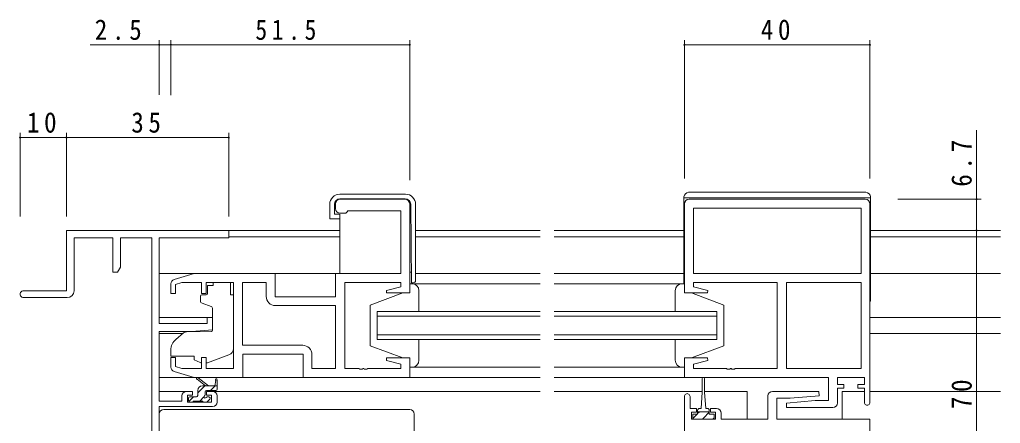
# Model space of a CAD drawing. Units: millimetres, scale not verified. Extents: x -567 to 567, y -403 to 403.
# Drawn here: x -132.8 to 78.6, y 79 to 166.1 of the extents above; entities that cross this region are included whole.
import ezdxf

# ---------------------------------------------------------------- set-up
doc = ezdxf.new("R2010")
doc.units = ezdxf.units.MM
doc.header["$LTSCALE"] = 2
for name, color, linetype, lineweight in [('0-3_YKK_11', 7, 'Continuous', 18), ('0-4_YKK_12', 2, 'Continuous', 18), ('0-5_YKK_13', 4, 'Continuous', 18), ('0-6_YKK_D', 6, 'Continuous', 18)]:
    doc.layers.add(name, color=color, linetype=linetype, lineweight=lineweight)
doc.styles.add('ＭＳ ゴシック', font='')
doc.styles.get('ＭＳ ゴシック').set_extended_font_data('MS Gothic')

msp = doc.modelspace()

# ---------------------------------------------------------------- linework, layer by layer
at = {"layer": '0-3_YKK_11'}
for p, q in [((-49.726, 127.34), (-63.726, 127.34)), ((49.524, 127.34), (11.524, 127.34)), ((-64.726, 126.34), (-64.726, 125.34)), ((-62.226, 124.64), (-62.026, 124.84)), ((-62.026, 124.84), (-50.656, 124.84)), ((-50.656, 124.84), (-50.656, 111.34)), ((-48.726, 107.14), (-48.726, 126.34)), ((10.524, 126.34), (10.524, 107.14)), ((48.594, 125.41), (12.454, 125.41)), ((12.454, 125.41), (12.454, 111.34)), ((48.594, 125.41), (12.454, 125.41)), ((48.594, 111.34), (48.594, 125.41)), ((50.524, 83.54), (50.524, 126.34)), ((-63.726, 124.34), (-62.526, 124.34)), ((-62.526, 124.34), (-62.226, 124.64)), ((-122.726, 120.64), (-122.726, 107.64)), ((-87.726, 120.64), (-122.726, 120.64)), ((-87.726, 119.01), (-87.726, 120.64)), ((-121.096, 119.01), (-112.726, 119.01)), ((-121.096, 107.64), (-121.096, 119.01)), ((-112.726, 119.01), (-112.726, 111.64)), ((-111.096, 119.01), (-104.356, 119.01)), ((-111.096, 112.731), (-111.096, 119.01)), ((-104.356, 119.01), (-104.356, 52.27)), ((-102.726, 119.01), (-87.726, 119.01)), ((-102.726, 100.54), (-102.726, 119.01)), ((-111.726, 111.64), (-111.096, 112.731)), ((-112.726, 111.64), (-111.726, 111.64)), ((-95.226, 111.34), (-99.513, 110.054)), ((-77.726, 111.34), (-95.226, 111.34)), ((-77.726, 106.34), (-77.726, 111.34)), ((-64.726, 111.34), (-64.726, 106.34)), ((-50.656, 111.34), (-64.726, 111.34)), ((12.454, 111.34), (48.594, 111.34)), ((-100.226, 109.096), (-100.226, 107.04)), ((-99.226, 108.992), (-97.831, 109.41)), ((-99.226, 107.04), (-99.226, 108.992)), ((-97.831, 109.41), (-93.626, 109.41)), ((-93.626, 109.41), (-93.626, 107.04)), ((-92.626, 109.41), (-86.726, 109.41)), ((-92.626, 107.04), (-92.626, 109.41)), ((-86.726, 109.41), (-86.726, 90.87)), ((-84.796, 109.41), (-84.796, 95.87)), ((-79.656, 109.41), (-84.796, 109.41)), ((-84.796, 109.41), (-84.796, 95.87)), ((-79.656, 106.41), (-79.656, 109.41)), ((-62.726, 109.41), (-50.656, 109.41)), ((-62.726, 90.87), (-62.726, 109.41)), ((-50.656, 108.493), (-53.755, 107.662)), ((-50.656, 109.41), (-50.656, 108.493)), ((12.454, 109.41), (30.524, 109.41)), ((12.454, 108.493), (12.454, 109.41)), ((15.553, 107.662), (12.454, 108.493)), ((30.524, 109.41), (30.524, 90.87)), ((32.524, 109.41), (32.524, 90.87)), ((48.594, 109.41), (32.524, 109.41)), ((32.524, 109.41), (32.524, 90.87)), ((48.594, 90.87), (48.594, 109.41)), ((-122.726, 107.64), (-131.976, 107.64)), ((-131.976, 106.14), (-122.596, 106.14)), ((-100.226, 107.04), (-99.226, 107.04)), ((-93.626, 107.04), (-92.626, 107.04)), ((-64.726, 106.34), (-77.726, 106.34)), ((-53.755, 107.662), (-53.686, 107.14)), ((-53.686, 107.14), (-48.726, 107.14)), ((10.524, 107.14), (15.485, 107.14)), ((15.485, 107.14), (15.553, 107.662)), ((-64.726, 104.41), (-77.656, 104.41)), ((-64.726, 90.87), (-64.726, 104.41)), ((-92.426, 101.84), (-92.426, 100.54)), ((-91.226, 101.84), (-92.426, 101.84)), ((-91.226, 99.234), (-91.226, 101.84)), ((-92.426, 100.54), (-102.726, 100.54)), ((-102.726, 98.84), (-95.726, 98.84)), ((-102.726, 83.84), (-102.726, 98.84)), ((-95.726, 98.84), (-91.226, 99.234)), ((-84.796, 95.87), (-71.796, 95.87)), ((-100.226, 93.24), (-100.226, 91.184)), ((-99.226, 93.24), (-100.226, 93.24)), ((-99.226, 91.288), (-99.226, 93.24)), ((-93.626, 93.24), (-93.626, 90.87)), ((-92.626, 93.24), (-93.626, 93.24)), ((-92.626, 90.87), (-92.626, 93.24)), ((-84.726, 93.94), (-71.726, 93.94)), ((-84.726, 88.94), (-84.726, 93.94)), ((-71.726, 93.94), (-71.726, 88.94)), ((-69.796, 93.87), (-69.796, 90.87)), ((-53.686, 93.14), (-53.755, 92.618)), ((-48.726, 93.14), (-53.686, 93.14)), ((-48.726, 88.94), (-48.726, 93.14)), ((10.524, 93.14), (10.524, 88.94)), ((15.485, 93.14), (10.524, 93.14)), ((15.553, 92.618), (15.485, 93.14)), ((-97.831, 90.87), (-99.226, 91.288)), ((-53.755, 92.618), (-50.656, 91.787)), ((-50.656, 91.787), (-50.656, 90.87)), ((12.454, 91.787), (15.553, 92.618)), ((12.454, 90.87), (12.454, 91.787)), ((-99.513, 90.226), (-95.226, 88.94)), ((-93.626, 90.87), (-97.831, 90.87)), ((-95.226, 88.94), (-84.726, 88.94)), ((-86.726, 90.87), (-92.626, 90.87)), ((-71.726, 88.94), (-48.726, 88.94)), ((-69.796, 90.87), (-64.726, 90.87)), ((-59.684, 90.87), (-62.726, 90.87)), ((-59.501, 90.75), (-59.684, 90.87)), ((-58.951, 90.75), (-59.501, 90.75)), ((-58.768, 90.87), (-58.951, 90.75)), ((-58.684, 90.87), (-58.768, 90.87)), ((-58.501, 90.75), (-58.684, 90.87)), ((-57.951, 90.75), (-58.501, 90.75)), ((-57.768, 90.87), (-57.951, 90.75)), ((-50.656, 90.87), (-57.768, 90.87)), ((10.524, 88.94), (41.594, 88.94)), ((19.566, 90.87), (12.454, 90.87)), ((19.749, 90.75), (19.566, 90.87)), ((20.299, 90.75), (19.749, 90.75)), ((20.482, 90.87), (20.299, 90.75)), ((20.566, 90.87), (20.482, 90.87)), ((20.749, 90.75), (20.566, 90.87)), ((21.299, 90.75), (20.749, 90.75)), ((21.482, 90.87), (21.299, 90.75)), ((30.524, 90.87), (21.482, 90.87)), ((32.524, 90.87), (48.594, 90.87)), ((41.594, 88.94), (41.594, 83.94)), ((43.524, 88.94), (49.324, 88.94)), ((43.524, 87.44), (43.524, 88.94)), ((49.324, 88.94), (49.324, 87.44)), ((44.924, 87.44), (43.524, 87.44)), ((44.924, 86.64), (44.924, 87.44)), ((47.924, 87.44), (47.924, 86.64)), ((49.324, 87.44), (47.924, 87.44)), ((-97.826, 84.94), (-97.826, 83.84)), ((-95.526, 85.94), (-96.826, 85.94)), ((-96.626, 85.14), (-95.526, 85.14)), ((-96.626, 83.64), (-96.626, 85.14)), ((-95.526, 85.14), (-95.526, 85.94)), ((-92.526, 85.94), (-92.526, 85.14)), ((-91.226, 85.94), (-92.526, 85.94)), ((-92.526, 85.14), (-91.426, 85.14)), ((-91.426, 85.14), (-91.426, 83.64)), ((-90.226, 83.64), (-90.226, 84.94)), ((10.524, 84.84), (10.524, 4.94)), ((11.724, 82.24), (11.724, 84.84)), ((28.524, 84.94), (28.524, 79.94)), ((39.502, 85.94), (29.524, 85.94)), ((33.331, 84.44), (39.544, 84.984)), ((39.544, 84.984), (39.502, 85.94)), ((43.524, 86.64), (44.924, 86.64)), ((43.524, 83.44), (43.524, 86.64)), ((47.924, 86.64), (49.324, 86.64)), ((49.324, 86.64), (49.324, 83.54)), ((-97.826, 83.84), (-102.726, 83.84)), ((-102.726, 82.64), (-91.226, 82.64)), ((-102.726, 52.27), (-102.726, 82.64)), ((-91.426, 83.64), (-96.626, 83.64)), ((30.454, 84.44), (33.331, 84.44)), ((30.454, 79.94), (30.454, 84.44)), ((38.717, 83.94), (32.504, 83.396)), ((32.504, 83.396), (32.546, 82.44)), ((41.594, 83.94), (38.717, 83.94)), ((13.124, 82.24), (11.724, 82.24)), ((12.024, 81.44), (13.124, 81.44)), ((12.024, 79.94), (12.024, 81.44)), ((13.124, 81.44), (13.124, 82.24)), ((16.124, 82.24), (16.124, 81.44)), ((17.424, 82.24), (16.124, 82.24)), ((16.124, 81.44), (17.224, 81.44)), ((17.224, 81.44), (17.224, 79.94)), ((18.424, 79.94), (18.424, 81.24)), ((32.546, 82.44), (42.524, 82.44)), ((17.224, 79.94), (12.024, 79.94)), ((28.524, 79.94), (18.424, 79.94)), ((50.524, 79.94), (30.454, 79.94)), ((50.524, 75.74), (50.524, 79.94))]:
    msp.add_line(p, q, dxfattribs=at)
for centre, radius, start, end in [((-63.726, 126.34), 1, 90.00001, 179.99999), ((-49.726, 126.34), 1, 0.00001, 89.99999), ((11.524, 126.34), 1, 90.00001, 179.99999), ((49.524, 126.34), 1, 0.00001, 89.99999), ((-63.726, 125.34), 1, 180.00001, 269.99999), ((-99.226, 109.096), 1, 106.69926, 180.00004), ((-131.976, 106.89), 0.75, 89.99999, 270.00001), ((-122.596, 107.64), 1.5, 270.00001, 359.99999), ((-77.656, 106.41), 2, 180.00001, 269.99999), ((-71.796, 93.87), 2, 0.00001, 89.99999), ((-99.226, 91.184), 1, 179.99996, 253.30074), ((-96.826, 84.94), 1, 90.00001, 179.99999), ((-91.226, 84.94), 1, 0.00001, 89.99999), ((11.124, 84.84), 0.6, 359.99999, 180.00001), ((29.524, 84.94), 1, 90.00001, 179.99999), ((-91.226, 83.64), 1, 270.00001, 359.99999), ((42.524, 83.44), 1, 270.00001, 359.99999), ((49.924, 83.54), 0.6, 179.99999, 0.00001), ((17.424, 81.24), 1, 0.00001, 89.99999)]:
    msp.add_arc(centre, radius, start, end, dxfattribs=at)
at = {"layer": '0-4_YKK_12'}
for p, q in [((-88.026, 120.64), (-63.752, 120.64)), ((-47.452, 120.64), (-20.601, 120.64)), ((-17.601, 120.64), (10.424, 120.64)), ((50.624, 120.64), (78.649, 120.64)), ((-63.752, 119.24), (-87.726, 119.24)), ((-20.601, 119.24), (-47.452, 119.24)), ((10.424, 119.24), (-17.601, 119.24)), ((78.649, 119.24), (50.624, 119.24)), ((-102.726, 111.34), (-64.226, 111.34)), ((-47.452, 111.34), (-20.601, 111.34)), ((-17.601, 111.34), (10.424, 111.34)), ((50.624, 111.34), (78.649, 111.34)), ((-102.726, 101.84), (-91.226, 101.84)), ((-55.726, 103.14), (-55.726, 97.14)), ((-20.601, 103.14), (-55.726, 103.14)), ((-55.726, 102.14), (-20.601, 102.14)), ((17.524, 103.14), (-17.601, 103.14)), ((-17.601, 102.14), (17.524, 102.14)), ((17.524, 97.14), (17.524, 103.14)), ((50.524, 101.84), (78.649, 101.84)), ((-102.726, 98.44), (-97.603, 98.44)), ((-20.601, 98.14), (-55.726, 98.14)), ((17.524, 98.14), (-17.601, 98.14)), ((50.524, 98.44), (78.649, 98.44)), ((-55.726, 97.14), (-20.601, 97.14)), ((-17.601, 97.14), (17.524, 97.14)), ((-49.226, 88.94), (-20.601, 88.94)), ((11.024, 88.94), (-17.601, 88.94)), ((-102.726, 85.94), (-96.826, 85.94)), ((-91.226, 85.94), (-20.601, 85.94)), ((-17.601, 85.94), (14.374, 85.94)), ((14.874, 85.94), (24.024, 85.94)), ((24.024, 85.94), (24.024, 79.94)), ((44.524, 85.94), (44.524, 79.94)), ((44.524, 85.94), (49.324, 85.94)), ((50.524, 85.94), (78.649, 85.94))]:
    msp.add_line(p, q, dxfattribs=at)
at = {"layer": '0-5_YKK_13'}
for p, q in [((-49.652, 128.44), (-63.752, 128.44)), ((-63.752, 127.44), (-49.7, 127.44)), ((10.424, 127.84), (10.424, 109.14)), ((50.624, 127.64), (10.424, 127.64)), ((11.424, 128.84), (49.624, 128.84)), ((50.624, 127.84), (50.624, 105.345)), ((-65.952, 126.24), (-65.952, 123.14)), ((-64.952, 124.14), (-64.952, 126.24)), ((-48.5, 126.25), (-48.352, 109.341)), ((-47.452, 109.84), (-47.452, 126.24)), ((-65.952, 123.14), (-65.452, 123.14)), ((-65.452, 123.14), (-63.752, 123.14)), ((-63.752, 124.14), (-64.952, 124.14)), ((-63.752, 124.14), (-63.752, 111.34)), ((-48.726, 111.64), (-48.372, 111.64)), ((-92.296, 107.74), (-92.296, 108.74)), ((-91.126, 108.74), (-92.296, 108.74)), ((-91.126, 109.41), (-91.126, 108.74)), ((-91.126, 109.41), (-87.326, 109.41)), ((-87.326, 109.41), (-87.326, 108.74)), ((-87.326, 107.74), (-87.326, 108.74)), ((-48.726, 109.141), (-20.601, 109.14)), ((-48.726, 109.14), (-48.726, 107.14)), ((-48.226, 109.14), (-48.726, 109.14)), ((-48.726, 109.14), (-48.726, 107.14)), ((-48.226, 109.14), (-48.726, 109.14)), ((-48.352, 109.341), (-47.952, 109.34)), ((-17.601, 109.139), (10.524, 109.139)), ((10.024, 109.14), (10.524, 109.14)), ((10.524, 109.14), (10.524, 107.14)), ((-93.826, 106.44), (-93.826, 105.39)), ((-92.596, 106.74), (-93.526, 106.74)), ((-92.296, 107.74), (-92.296, 107.04)), ((-87.326, 106.74), (-87.326, 107.74)), ((-87.326, 106.74), (-86.726, 106.74)), ((-86.726, 95.185), (-86.726, 106.74)), ((-50.226, 107.14), (-57.226, 104.54)), ((-50.226, 107.14), (-57.226, 104.54)), ((-48.726, 107.14), (-50.226, 107.14)), ((-48.726, 107.14), (-50.226, 107.14)), ((-46.726, 103.14), (-46.726, 107.64)), ((-46.726, 103.54), (-46.726, 107.64)), ((8.524, 103.14), (8.524, 107.64)), ((10.524, 107.14), (12.024, 107.14)), ((12.024, 107.14), (19.024, 104.54)), ((-93.497, 104.92), (-91.497, 104.192)), ((-91.226, 103.744), (-91.226, 99.137)), ((-57.226, 104.54), (-57.226, 95.74)), ((-57.226, 104.54), (-57.226, 95.74)), ((19.024, 104.54), (19.024, 95.74)), ((50.624, 105.345), (50.524, 105.345)), ((-97.463, 98.557), (-99.154, 97.138)), ((-91.443, 98.838), (-96.829, 98.791)), ((-50.226, 93.14), (-57.226, 95.74)), ((-50.226, 93.14), (-57.226, 95.74)), ((-46.726, 92.64), (-46.726, 97.14)), ((-46.726, 92.64), (-46.726, 96.74)), ((8.524, 92.64), (8.524, 97.14)), ((12.024, 93.14), (19.024, 95.74)), ((-100.226, 94.84), (-100.226, 93.54)), ((-100.226, 93.54), (-95.226, 93.54)), ((-95.226, 93.54), (-95.226, 93.24)), ((-95.226, 93.24), (-95.226, 92.743)), ((-92.354, 92.099), (-87.717, 93.774)), ((-50.226, 93.14), (-48.726, 93.14)), ((-50.226, 93.14), (-48.726, 93.14)), ((-48.726, 93.14), (-48.726, 91.14)), ((-48.726, 93.14), (-48.726, 91.14)), ((10.524, 93.14), (10.524, 91.14)), ((12.024, 93.14), (10.524, 93.14)), ((-93.92, 92.134), (-95.226, 92.743)), ((-48.726, 91.139), (-20.601, 91.141)), ((-48.726, 91.14), (-48.226, 91.14)), ((-48.726, 91.14), (-48.226, 91.14)), ((10.524, 91.14), (-17.601, 91.14)), ((10.524, 91.14), (10.024, 91.14)), ((-95.153, 88.94), (-102.726, 88.94)), ((-92.126, 87.14), (-94.344, 88.823)), ((-85.226, 88.94), (-71.226, 88.94)), ((-92.726, 87.14), (-94.545, 88.541)), ((-92.904, 87.14), (-94.426, 85.618)), ((-93.426, 87.14), (-90.226, 87.14)), ((-90.659, 87.14), (-91.659, 86.14)), ((-90.526, 88.266), (-90.725, 87.14)), ((-90.226, 86.44), (-90.226, 88.439)), ((14.374, 88.69), (14.374, 85.74)), ((14.874, 85.74), (14.874, 88.69)), ((-95.304, 84.74), (-96.327, 83.717)), ((-94.726, 84.74), (-96.126, 84.74)), ((-94.426, 85.04), (-94.426, 86.14)), ((-93.075, 84.723), (-93.959, 83.84)), ((-92.826, 85.201), (-92.826, 85.84)), ((-92.526, 86.14), (-90.526, 86.14)), ((-92.026, 84.74), (-92.365, 84.74)), ((14.374, 85.74), (14.124, 82.24)), ((14.874, 85.74), (15.124, 82.24)), ((-96.426, 84.44), (-96.426, 83.94)), ((-96.126, 83.64), (-95.626, 83.64)), ((-95.426, 83.84), (-93.326, 83.84)), ((-93.126, 83.64), (-92.526, 83.64)), ((-92.314, 83.728), (-91.814, 84.228)), ((-102.726, 57.54), (-102.726, 81.04)), ((-101.726, 82.04), (-48.726, 82.04)), ((-47.726, 57.54), (-47.726, 81.04)), ((12.324, 81.04), (12.324, 79.94)), ((13.374, 81.04), (12.324, 81.04)), ((13.249, 81.04), (12.324, 80.115)), ((13.374, 81.04), (13.374, 81.84)), ((15.874, 81.54), (13.374, 81.54)), ((13.749, 81.54), (13.374, 81.165)), ((13.774, 82.24), (14.124, 82.24)), ((15.874, 81.42), (14.624, 80.17)), ((15.124, 82.24), (15.474, 82.24)), ((15.874, 81.84), (15.874, 81.04)), ((16.924, 81.04), (15.874, 81.04)), ((16.924, 79.94), (16.924, 81.04)), ((12.324, 79.94), (16.924, 79.94)), ((14.624, 80.17), (14.394, 79.94)), ((16.924, 80.225), (16.639, 79.94))]:
    msp.add_line(p, q, dxfattribs=at)
for centre, radius, start, end in [((-63.752, 126.24), 2.2, 90, 180), ((-63.752, 126.24), 1.2, 90, 180), ((-49.7, 126.24), 1.2, 0.5, 90), ((-49.652, 126.24), 2.2, 0, 90), ((11.424, 127.84), 1, 90, 180), ((49.624, 127.84), 1, 0, 90), ((-48.226, 107.64), 1.5, 0, 90), ((-48.226, 107.64), 1.5, 0, 90), ((-47.952, 109.84), 0.5, 270, 0), ((10.024, 107.64), 1.5, 90, 180), ((-93.526, 106.44), 0.3, 90, 180), ((-92.596, 107.04), 0.3, 270, 0), ((-93.326, 105.39), 0.5, 180, 250), ((-91.726, 103.744), 0.5, 0, 70), ((-96.82, 97.791), 1, 90.5, 130), ((-91.526, 99.137), 0.3, 270.5, 0), ((-97.226, 94.84), 3, 130, 180), ((-88.226, 95.185), 1.5, 289.85326, 0), ((-93.497, 93.04), 1, 245, 262.59308), ((-92.694, 93.04), 1, 273.88684, 289.85326), ((-48.226, 92.64), 1.5, 270, 0), ((-48.226, 92.64), 1.5, 270, 0), ((10.024, 92.64), 1.5, 180, 270), ((-94.526, 88.74), 0.2, 24.41711, 264.41711), ((14.624, 88.69), 0.25, 0, 180), ((-93.426, 86.14), 1, 90, 180), ((-90.426, 88.439), 0.2, 0, 240), ((-96.126, 84.44), 0.3, 90, 180), ((-94.726, 85.04), 0.3, 270, 0), ((-92.826, 84.74), 0.25, 123.05573, 326.94427), ((-93.126, 85.201), 0.3, 303.05573, 0), ((-92.526, 85.84), 0.3, 90, 180), ((-92.365, 84.44), 0.3, 90, 146.94427), ((-92.026, 84.44), 0.3, 315, 90), ((-90.526, 86.44), 0.3, 270, 0), ((-96.126, 83.94), 0.3, 180, 270), ((-95.626, 83.84), 0.2, 270, 0), ((-93.126, 83.84), 0.2, 180, 270), ((-92.526, 83.94), 0.3, 270, 315), ((-101.726, 81.04), 1, 90, 180), ((-48.726, 81.04), 1, 0, 90), ((13.774, 81.84), 0.4, 90, 180), ((15.474, 81.84), 0.4, 0, 90)]:
    msp.add_arc(centre, radius, start, end, dxfattribs=at)
at = {"layer": '0-6_YKK_D'}
for p, q in [((-102.726, 149.878), (-102.726, 161.64)), ((-100.226, 149.748), (-100.226, 161.64)), ((-100.226, 149.748), (-100.226, 161.64)), ((-48.726, 131.44), (-48.726, 161.64)), ((10.524, 131.84), (10.524, 161.64)), ((50.524, 131.84), (50.524, 161.64)), ((-102.726, 160.64), (-117.626, 160.64)), ((-100.226, 160.64), (-102.726, 160.64)), ((-100.226, 160.64), (-48.726, 160.64)), ((10.524, 160.64), (50.524, 160.64)), ((73.524, 127.34), (73.524, 142.24)), ((-132.726, 123.64), (-132.726, 141.64)), ((-122.726, 140.64), (-132.726, 140.64)), ((-122.726, 123.64), (-122.726, 141.64)), ((-122.726, 123.64), (-122.726, 141.64)), ((-122.726, 140.64), (-87.726, 140.64)), ((-87.726, 123.64), (-87.726, 141.64)), ((56.524, 127.34), (74.524, 127.34)), ((73.524, 120.64), (73.524, 127.34)), ((56.524, 120.64), (74.524, 120.64)), ((56.524, 120.64), (74.524, 120.64)), ((73.524, 120.64), (73.524, 50.64))]:
    msp.add_line(p, q, dxfattribs=at)
for centre, start, end in [((-102.726, 160.64), 0, 180), ((-100.226, 160.64), 0, 180), ((-100.226, 160.64), 0, 180), ((-48.726, 160.64), 0, 180), ((10.524, 160.64), 0, 180), ((50.524, 160.64), 0, 180), ((-102.726, 160.64), 180, 0), ((-100.226, 160.64), 180, 0), ((-100.226, 160.64), 180, 0), ((-48.726, 160.64), 180, 0), ((10.524, 160.64), 180, 0), ((50.524, 160.64), 180, 0), ((-132.726, 140.64), 0, 180), ((-132.726, 140.64), 180, 0), ((-122.726, 140.64), 0, 180), ((-122.726, 140.64), 0, 180), ((-122.726, 140.64), 180, 0), ((-122.726, 140.64), 180, 0), ((-87.726, 140.64), 0, 180), ((-87.726, 140.64), 180, 0), ((73.524, 127.34), 90, 270), ((73.524, 127.34), 270, 90), ((73.524, 120.64), 90, 270), ((73.524, 120.64), 90, 270), ((73.524, 120.64), 270, 90), ((73.524, 120.64), 270, 90)]:
    msp.add_arc(centre, 0.106, start, end, dxfattribs=at)

# ---------------------------------------------------------------- texts
at = {"layer": '0-6_YKK_D', "color": 7, "char_height": 4.399, "attachment_point": 7, "style": 'ＭＳ ゴシック'}
for s, insert in [('\\T1.38;\\W0.9;2.5', (-116.626, 161.64)), ('\\T1.39;\\W0.85;51.5', (-81.996, 161.64)), ('\\T1.37;\\W0.9;40', (27.004, 161.64)), ('\\T1.37;\\W0.9;10', (-131.246, 141.64)), ('\\T1.37;\\W0.9;35', (-108.746, 141.64))]:
    msp.add_mtext(s, dxfattribs=dict(at, insert=insert))
at = {"layer": '0-6_YKK_D', "color": 7, "char_height": 4.399, "attachment_point": 7, "rotation": 90, "style": 'ＭＳ ゴシック'}
for s, insert in [('\\T1.38;\\W0.9;6.7', (72.524, 130.04)), ('\\T1.37;\\W0.9;70', (72.524, 82.12))]:
    msp.add_mtext(s, dxfattribs=dict(at, insert=insert))

doc.saveas('drawing.dxf')
